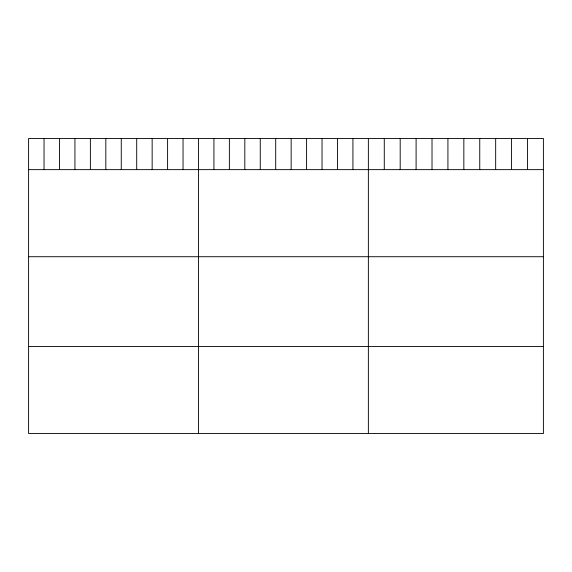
<?xml version="1.0" encoding="UTF-8"?>
<svg xmlns="http://www.w3.org/2000/svg" width="572" height="572" viewBox="0 0 572 572"><rect width="100%" height="100%" fill="white"/><g stroke="black" fill="none" stroke-linecap="round" stroke-linejoin="round"><path stroke-width="0.86" d="M543.4 169.641L543.4 433.533L28.6 433.533L28.6 138.467L543.4 138.467L543.4 169.641L28.6 169.641M28.6 256.721L543.4 256.721M28.6 346.446L543.4 346.446M527.491 138.467L527.491 169.641M511.575 138.467L511.575 169.641M495.667 138.467L495.667 169.641M479.751 138.467L479.751 169.641M463.842 138.467L463.842 169.641M447.926 138.467L447.926 169.641M432.017 138.467L432.017 169.641M416.101 138.467L416.101 169.641M400.193 138.467L400.193 169.641M384.277 138.467L384.277 169.641M368.368 138.467L368.368 433.533M352.924 138.467L352.924 169.641M337.48 138.467L337.48 169.641M322.036 138.467L322.036 169.641M306.592 138.467L306.592 169.641M291.148 138.467L291.148 169.641M275.704 138.467L275.704 169.641M260.26 138.467L260.26 169.641M244.816 138.467L244.816 169.641M229.372 138.467L229.372 169.641M213.928 138.467L213.928 169.641M198.484 138.467L198.484 433.533M183.04 138.467L183.04 169.641M167.596 138.467L167.596 169.641M152.152 138.467L152.152 169.641M136.708 138.467L136.708 169.641M121.264 138.467L121.264 169.641M105.82 138.467L105.82 169.641M90.376 138.467L90.376 169.641M74.932 138.467L74.932 169.641M59.488 138.467L59.488 169.641M44.044 138.467L44.044 169.641"/></g></svg>
